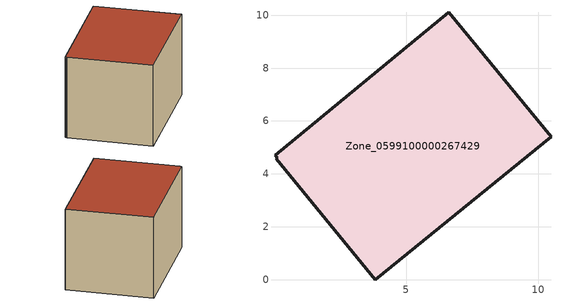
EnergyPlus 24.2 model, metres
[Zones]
Zone_0599100000267429
 floor ground (C_G): 0.04,4.71 6.61,10.11 10.48,5.4 3.84,0 0.08,4.58 0.12,4.61 z2.98
 wall outside (C_F): 10.48,5.4 6.61,10.11 0.04,4.71 0.12,4.61 0.08,4.58 3.84,0 10.48,5.4 z2.98:8.9
 roof outside (C_R): 6.61,10.11 0.04,4.71 0.12,4.61 0.08,4.58 3.84,0 10.48,5.4 z8.9
[BUILDING]
Pand.0599100000267429: North Axis=0; Terrain=City; Loads Convergence Tolerance Value=0.04; Temperature Convergence Tolerance Value=0.4; Solar Distribution=FullExterior; Maximum Number of Warmup Days=25; Minimum Number of Warmup Days=1
[Site:Location]
Rotterdam.The.Hague.AP_ZH_NLD Design_Conditions: Latitude=51.96; Longitude=4.45; Time Zone=1; Elevation=-4.5
[SITE:GROUNDTEMPERATURE:BUILDINGSURFACE]
18, 18, 18, 18, 18, 18, 18, 18, 18, 18, 18, 18
[MATERIAL] Thermal Absorptance=0.9; Solar Absorptance=0.7; Visible Absorptance=0.7
Name | Roughness | Thickness | Conductivity | Density | Specific Heat
G.TI.1946-1964 | MediumSmooth | 0.15 | 1 | 540 | 1210
F.TI.1946-1964 | Rough | 0.3 | 0.857143 | 1920 | 840
R.TI.1946-1964 | MediumRough | 0.2 | 0.277778 | 1500 | 1000
[CONSTRUCTION]
C_G: G.TI.1946-1964
C_F: F.TI.1946-1964
C_R: R.TI.1946-1964
[ZONE]
Zone_0599100000267429: Type=1; Multiplier=1; Ceiling Height=Autocalculate; Volume=Autocalculate; Floor Area=autocalculate; Part of Total Floor Area=Yes
[ZONEINFILTRATION:DESIGNFLOWRATE]
Infil_Zone_0599100000267429: Zone or ZoneList or Space or SpaceList=Zone_0599100000267429; Schedule=AlwaysOn; Design Flow Rate Calculation Method=Flow/Area; Flow Rate per Floor Area=0.003; Constant Term Coefficient=1; Temperature Term Coefficient=0; Velocity Term Coefficient=0; Velocity Squared Term Coefficient=0
[HVACTEMPLATE:ZONE:IDEALLOADSAIRSYSTEM]
Zone_0599100000267429: Maximum Heating Supply Air Temperature=50; Minimum Cooling Supply Air Temperature=13; Maximum Heating Supply Air Humidity Ratio=0.0156; Minimum Cooling Supply Air Humidity Ratio=0.0077; Heating Limit=NoLimit; Cooling Limit=NoLimit; Dehumidification Control Type=ConstantSensibleHeatRatio; Cooling Sensible Heat Ratio=0.7; Dehumidification Setpoint=60; Humidification Control Type=None; Humidification Setpoint=30; Outdoor Air Method=None; Outdoor Air Flow Rate per Person=0.00944; Outdoor Air Flow Rate per Zone Floor Area=0; Outdoor Air Flow Rate per Zone=0; Demand Controlled Ventilation Type=None; Outdoor Air Economizer Type=NoEconomizer; Heat Recovery Type=None; Sensible Heat Recovery Effectiveness=0.7; Latent Heat Recovery Effectiveness=0.65
[ZONECONTROL:THERMOSTAT]
ThermostatControl_Zone_0599100000267429: Zone or ZoneList=Zone_0599100000267429; Control Type Schedule=DualSetpointControlType; Control 1=Thermostat_Zone_0599100000267429; Temperature Difference Between Cutout And Setpoint=0
[THERMOSTATSETPOINT:DUALSETPOINT]
Thermostat_Zone_0599100000267429: Heating Setpoint Temperature Schedule=HeatingSetpoint_Zone_0599100000267429; Cooling Setpoint Temperature Schedule=CoolingSetpoint_Zone_0599100000267429
[SCHEDULE:COMPACT]
HeatingSetpoint_Zone_0599100000267429: Through: 12/31, For: AllDays, Until: 24:00, 21
CoolingSetpoint_Zone_0599100000267429: Through: 12/31, For: AllDays, Until: 24:00, 24
DualSetpointControlType: Through: 12/31, For: AllDays, Until: 24:00, 4
AlwaysOn: Through: 12/31, For: AllDays, Until: 24:00, 1
